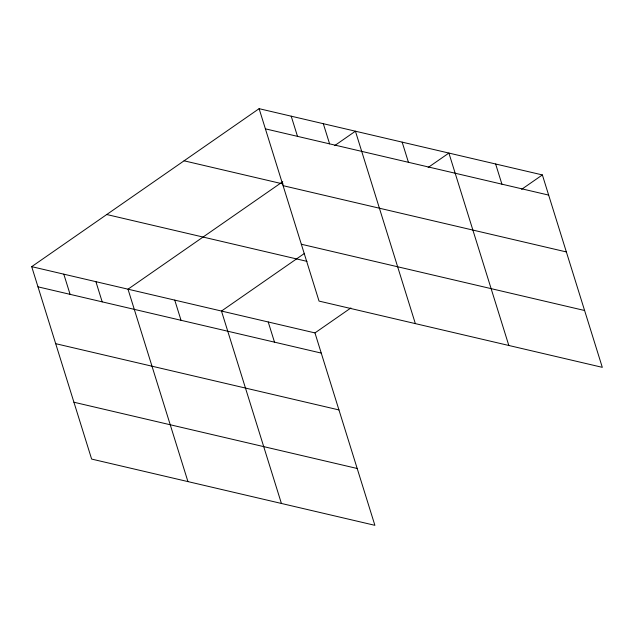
<?xml version="1.0" encoding="UTF-8"?>
<svg xmlns="http://www.w3.org/2000/svg" width="634" height="634" viewBox="0 0 634 634"><rect width="100%" height="100%" fill="white"/><g stroke="black" fill="none" stroke-linecap="round" stroke-linejoin="round"><path stroke-width="0.95" d="M31.7 266.66L314.963 332.913L374.892 525.324L91.629 459.071L31.7 266.66L259.108 108.676L542.371 174.929L602.3 367.34L319.037 301.087L259.108 108.676M282.772 181.673L128.005 289.191L187.941 481.602M334.665 145.622L355.42 131.198L415.349 323.609M304.582 253.323L221.48 311.056L281.417 503.467M428.14 167.487L448.896 153.063L508.825 345.475M314.963 332.913L350.887 307.958M521.616 189.344L542.371 174.929M265.392 128.845L548.656 195.098M184.066 160.806L283.232 184.003M283.097 185.683L566.36 251.936M301.34 244.241L584.596 310.502M106.742 214.522L307.022 261.367M37.985 286.837L321.24 353.09M55.689 343.676L338.944 409.929M73.924 402.233L357.188 468.486M495.629 163.992L501.914 184.169M402.154 142.135L408.439 162.304M323.316 123.693L329.601 143.863M291.212 116.18L297.497 136.35M268.222 321.985L274.506 342.154M174.746 300.12L181.031 320.289M95.908 281.678L102.185 301.855M63.804 274.173L70.089 294.342"/></g></svg>
